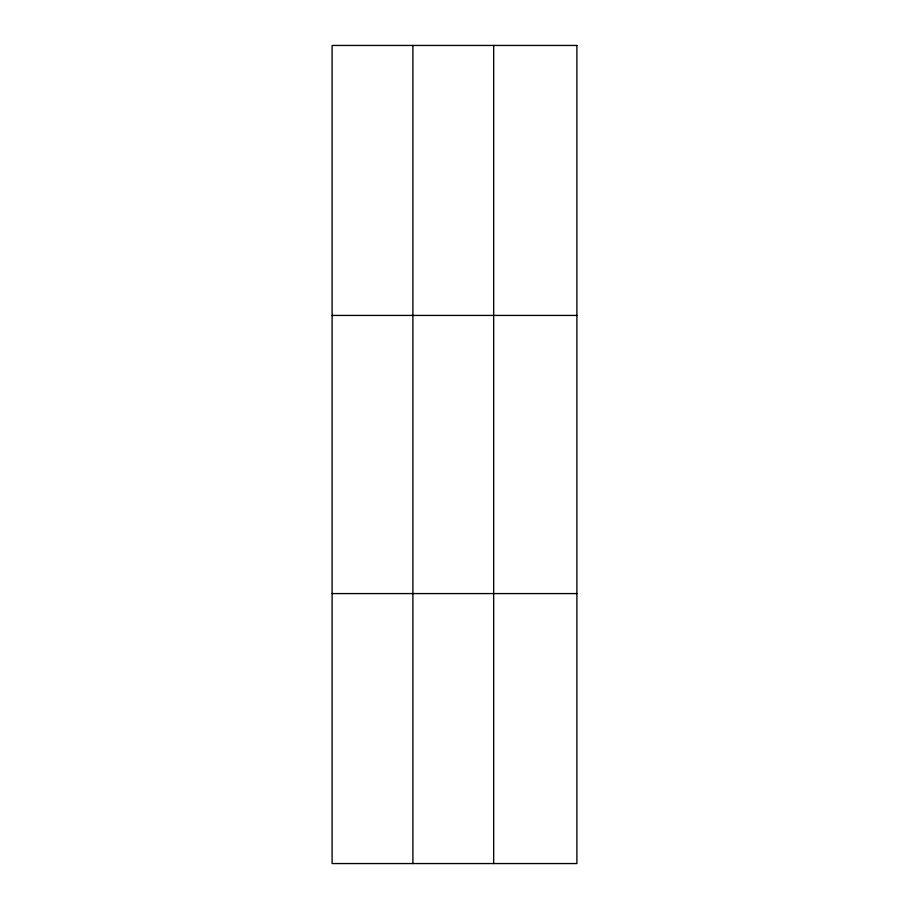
<?xml version="1.0" encoding="UTF-8"?>
<svg xmlns="http://www.w3.org/2000/svg" width="909" height="909" viewBox="0 0 909 909"><rect width="100%" height="100%" fill="white"/><g stroke="black" fill="none" stroke-linecap="round" stroke-linejoin="round"><path stroke-width="1.36" d="M412.891 863.55L412.891 45.45M493.667 863.55L493.667 45.45M332.103 315.423L576.897 315.423M332.103 593.577L576.897 593.577M576.897 45.45L576.897 863.55L332.103 863.55L332.103 45.45L576.897 45.45"/></g></svg>
